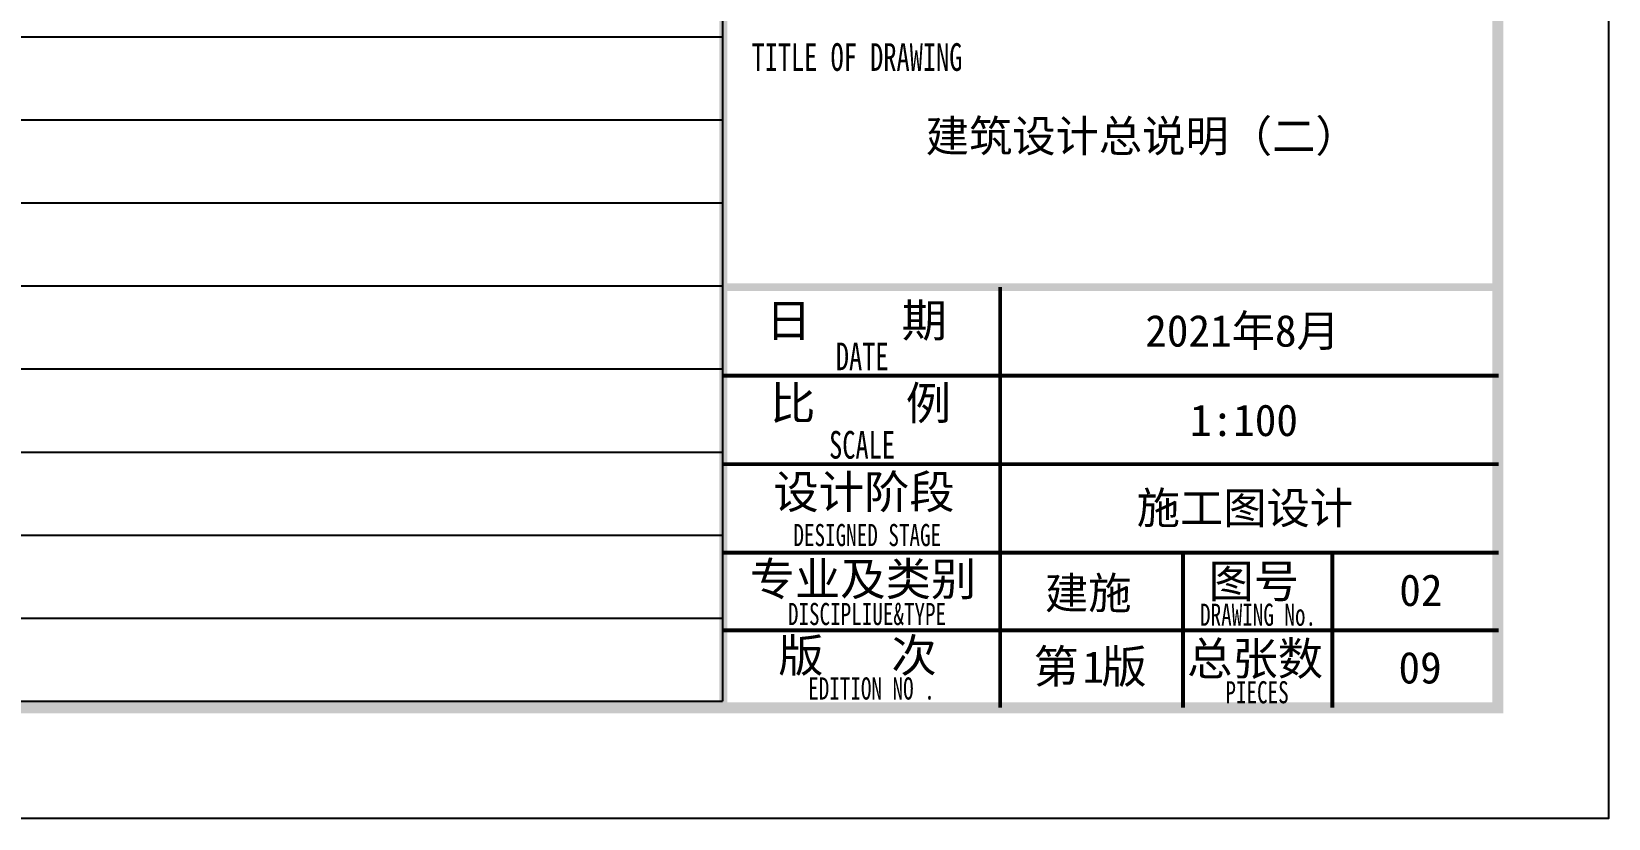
# Model space of a CAD drawing. Extents: x 1188826 to 1909461, y 608442 to 1651179.
# Drawn here: x 1541821 to 1556061, y 1343944 to 1351052 of the extents above; entities that cross this region are included whole.
import ezdxf

# ---------------------------------------------------------------- set-up
doc = ezdxf.new("R2010")
doc.units = 0
doc.header["$LTSCALE"] = 1000
doc.header["$MEASUREMENT"] = 0
for name, color, linetype in [('Defpoint', 7, 'Continuous'), ('图框', 140, 'Continuous'), ('图签文字', 147, 'Continuous')]:
    doc.layers.add(name, color=color, linetype=linetype)
doc.layers.add('WALL', color=9, linetype='Continuous', lineweight=40)
doc.layers.add('图签', color=147, linetype='Continuous', lineweight=18)
doc.styles.add('宋体', font='', dxfattribs={"height": 50})
doc.styles.add('建筑图签-1', font='simhei.ttf', dxfattribs={"width": 0.7})
doc.styles.get('宋体').set_extended_font_data('SimSun')

# ---------------------------------------------------------------- blocks, each defined once
blk = doc.blocks.new('tq5113')
at = {"layer": '图框'}
for points, const_width in [([(0, 0), (0, 57400)], 70), ([(0, 3800), (7000, 3800)], 70), ([(2500, 1400), (2500, 3800)], 35), ([(0, 3000), (7000, 3000)], 35), ([(0, 2200), (7000, 2200)], 35), ([(0, 1400), (7000, 1400)], 35), ([(0, 1400), (6500, 1400)], 35), ([(2500, 0), (2500, 1400)], 35), ([(4150, 0), (4150, 1400)], 35), ([(4150, 0), (4150, 1400)], 35), ([(4150, 0), (4150, 1400)], 35), ([(5500, 0), (5500, 1400)], 35), ([(0, 700), (4150, 700)], 35), ([(4150, 700), (7000, 700)], 35)]:
    blk.add_lwpolyline(points, dxfattribs=dict(at, const_width=const_width))
at = {"layer": '图框', "style": '建筑图签-1', "width": 0.7}
for s, height, p in [('TITLE OF DRAWING', 250, (254, 5753)), ('DATE', 250, (1016, 3049)), ('SCALE', 250, (955, 2250)), ('DESIGNED STAGE', 200, (633, 1460)), ('DISCIPLIUE&TYPE', 200, (583, 747)), ('DRAWING No.', 200, (4305, 740)), ('EDITION NO .', 200, (766, 74)), ('PIECES', 200, (4534, 40))]:
    blk.add_text(s, height=height, dxfattribs=at).set_placement(p)
at = {"layer": '图签', "color": 2, "style": '宋体'}
for s, height, p in [('2021年8月', 286.7, (3810, 3262)), ('施工图设计', 286.7, (3732, 1662)), ('建施', 286.7, (2904, 893)), ('1', 287, (3243, 225)), ('09', 286.7, (6097, 219))]:
    blk.add_text(s, height=height, dxfattribs=at).set_placement(p)
at = {"layer": '图签文字', "color": 7, "style": '建筑图签-1'}
for s, p in [('日    期', (384, 3349)), ('比    例', (422, 2602)), ('设计阶段', (452, 1800)), ('专业及类别', (238, 1013)), ('图号', (4381, 994)), ('版   次 ', (496, 323)), ('总张数', (4188, 294)), ('第 版', (2801, 223))]:
    blk.add_text(s, height=300, dxfattribs=at).set_placement(p)

msp = doc.modelspace()

# ---------------------------------------------------------------- linework, layer by layer
at = {"layer": 'Defpoint', "color": 252}
for p, q in [((1548061, 1400504), (1548061, 1345004)), ((1474461, 1351004), (1548061, 1351004)), ((1474461, 1350254), (1548061, 1350254)), ((1474461, 1349504), (1548061, 1349504)), ((1474461, 1348754), (1548061, 1348754)), ((1474461, 1348004), (1548061, 1348004)), ((1474461, 1347254), (1548061, 1347254)), ((1474461, 1346504), (1548061, 1346504)), ((1474461, 1345754), (1548061, 1345754)), ((1474461, 1345004), (1548061, 1345004))]:
    msp.add_line(p, q, dxfattribs=at)
at = {"layer": '图框'}
msp.add_lwpolyline([(1471961, 1403344), (1556061, 1403344), (1556061, 1343944), (1471961, 1343944)], close=True, dxfattribs=at)
msp.add_lwpolyline([(1471961, 1403344), (1556061, 1403344), (1556061, 1343944), (1471961, 1343944)], close=True, dxfattribs=at)
at = {"layer": '图框', "const_width": 100}
msp.add_lwpolyline([(1555061, 1344944), (1555061, 1402344), (1474461, 1402344), (1474461, 1344944)], close=True, dxfattribs=at)

# ---------------------------------------------------------------- block references
at = {"layer": 'WALL'}
msp.add_blockref('tq5113', (1548068, 1344944), dxfattribs=at)

# ---------------------------------------------------------------- texts
at = {"layer": '图签', "color": 2, "style": '宋体'}
for s, p in [('建筑设计总说明（二）', (1549895, 1349965)), ('1:100', (1552282, 1347398)), ('02', (1554172, 1345863))]:
    msp.add_text(s, height=286.7, dxfattribs=at).set_placement(p)

doc.saveas('drawing.dxf')
